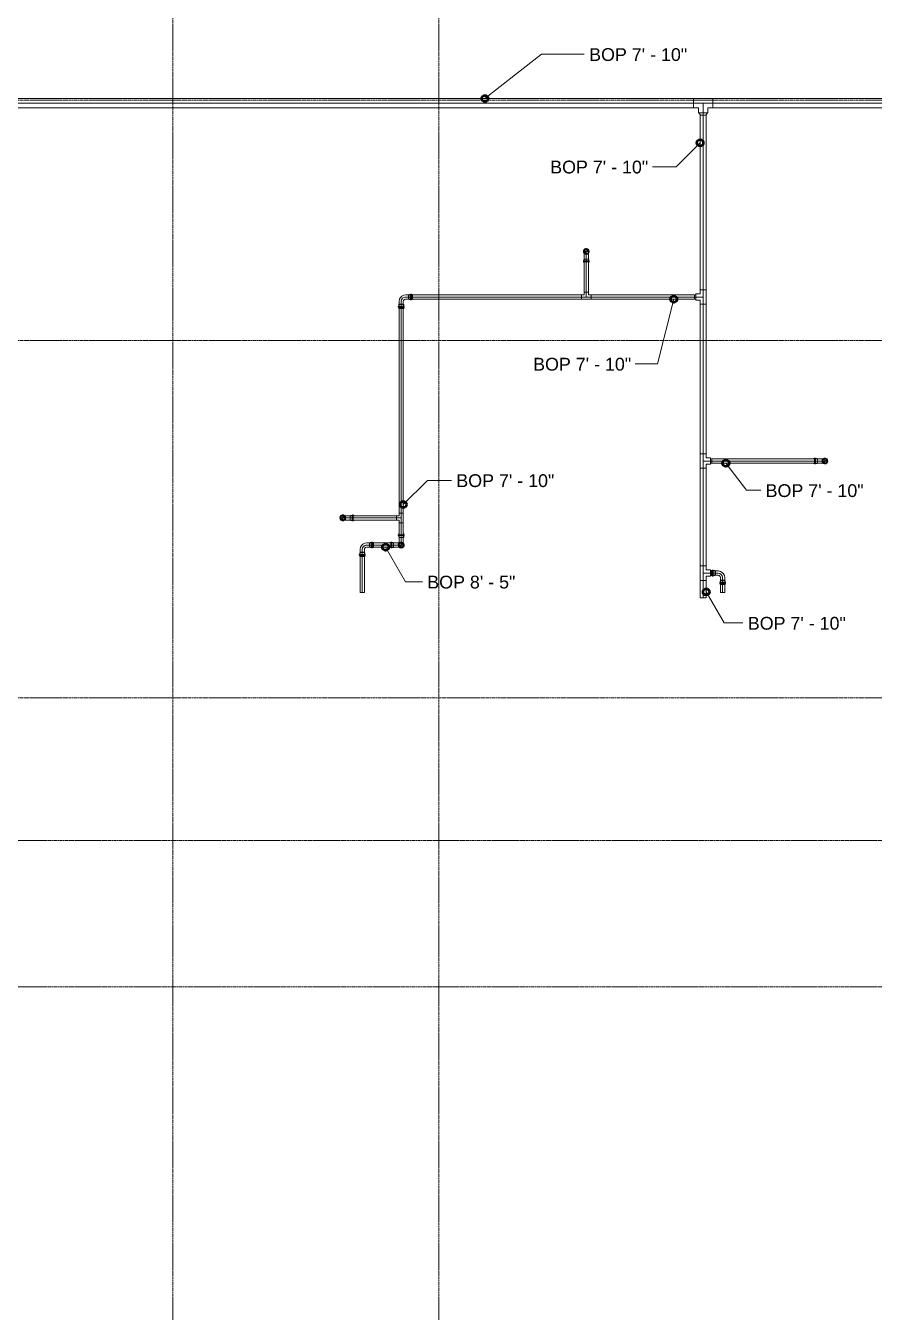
# Model space of a CAD drawing. Header units: inches. Extents: x -3679 to 241, y -496 to 1784.
# Drawn here: x -1729.3 to -1467.9, y -100.2 to 295.9 of the extents above; entities that cross this region are included whole.
import ezdxf

# ---------------------------------------------------------------- set-up
doc = ezdxf.new("R2010")
doc.units = ezdxf.units.IN
doc.header["$MEASUREMENT"] = 0
doc.linetypes.add('Grid Line', pattern=[0.875, 0.5, -0.125, 0.125, -0.125])
for name, color, linetype, lineweight in [('G-ANNO-DIMS', 251, 'Continuous', 9), ('P-PIPE', 1, 'Continuous', 9), ('P-PIPE-CNTR', 1, 'Continuous', 9), ('S-GRID', 8, 'Continuous', 9)]:
    doc.layers.add(name, color=color, linetype=linetype, lineweight=lineweight)
doc.styles.add('Arial', font='arial.ttf', dxfattribs={"height": 3.934132})

# ---------------------------------------------------------------- blocks, each defined once
blk = doc.blocks.new('Victaulic-VicPress316-Elbow 90-45deg Style P568_P571 - Standard-V1-FOURTH LEVEL')
at = {"layer": 'P-PIPE'}
for p, q in [((-3.18, 0.77), (-3.52, 0.77)), ((-3.52, 0.77), (-3.52, -0.77)), ((-3.52, -0.77), (-3.52, 0.77)), ((-2.22, 0.66), (-3.52, 0.66)), ((-3.52, -0.66), (-3.52, 0.66)), ((-3.52, 0.66), (-3.52, -0.66)), ((-3.18, -0.77), (-3.18, 0.77)), ((-3.18, 0.77), (-3.18, -0.77)), ((-2.44, 0.77), (-2.89, 0.77)), ((-2.89, -0.77), (-2.89, 0.77)), ((-2.89, 0.77), (-2.89, -0.77)), ((-1.39, 0.66), (-2.33, 0.66)), ((-2.33, 0), (-2.33, 0.66)), ((-2.33, 0.66), (-2.33, 0)), ((-2.22, -0.66), (-2.22, 0.66)), ((-2.22, 0.66), (-2.22, -0.66)), ((-0.77, 3.52), (-0.77, 3.18)), ((0.77, 3.52), (-0.77, 3.52)), ((-0.77, 3.52), (0.77, 3.52)), ((-0.77, 3.18), (0.77, 3.18)), ((0.77, 3.18), (-0.77, 3.18)), ((-0.77, 2.89), (-0.77, 2.44)), ((-0.77, 2.89), (0.77, 2.89)), ((0.77, 2.89), (-0.77, 2.89)), ((-0.66, 3.52), (-0.66, 2.22)), ((-0.66, 3.52), (0.66, 3.52)), ((0.66, 3.52), (-0.66, 3.52)), ((-0.66, 2.33), (-0.66, 1.39)), ((0, 2.33), (-0.66, 2.33)), ((-0.66, 2.33), (0, 2.33)), ((-0.66, 2.22), (0.66, 2.22)), ((0.66, 2.22), (-0.66, 2.22)), ((0, 2.33), (0.66, 2.33)), ((0.66, 2.33), (0, 2.33)), ((0, 1.39), (0, 2.33)), ((0.66, 2.22), (0.66, 3.52)), ((0.66, 1.39), (0.66, 2.33)), ((0.77, 3.18), (0.77, 3.52)), ((0.77, 2.44), (0.77, 2.89)), ((-3.52, -0.66), (-2.22, -0.66)), ((-3.52, -0.77), (-3.18, -0.77)), ((-2.89, -0.77), (-2.44, -0.77)), ((-2.33, 0), (-2.33, -0.66)), ((-2.33, -0.66), (-2.33, 0)), ((-1.39, 0), (-2.33, 0)), ((-2.33, -0.66), (-1.39, -0.66))]:
    blk.add_line(p, q, dxfattribs=at)
at = {"layer": 'P-PIPE', "flags": 128}
for points in [[(-3.18, 0.77), (-3.11, 0.89), (-2.98, 0.9), (-2.89, 0.79), (-2.89, 0.77)], [(-3.18, 0.77), (-3.18, 0.67), (-3.18, 0.42), (-3.18, 0.07), (-3.18, -0.3), (-3.18, -0.6), (-3.18, -0.75), (-3.18, -0.77)], [(-3.18, -0.77), (-3.18, -0.67), (-3.18, -0.42), (-3.18, -0.07), (-3.18, 0.3), (-3.18, 0.6), (-3.18, 0.75), (-3.18, 0.77)], [(-2.89, -0.77), (-2.89, -0.67), (-2.89, -0.42), (-2.89, -0.07), (-2.89, 0.3), (-2.89, 0.6), (-2.89, 0.75), (-2.89, 0.77)], [(-2.89, 0.77), (-2.89, 0.67), (-2.89, 0.42), (-2.89, 0.07), (-2.89, -0.3), (-2.89, -0.6), (-2.89, -0.75), (-2.89, -0.77)], [(-2.44, 0.77), (-2.24, 0.68), (-2.22, 0.66)], [(-0.66, 1.39), (-0.75, 1.04), (-1, 0.77), (-1.35, 0.66), (-1.39, 0.66)], [(-1.39, -0.66), (-0.78, -0.56), (-0.23, -0.29), (0.22, 0.13), (0.53, 0.67), (0.65, 1.27), (0.66, 1.39)], [(-0.77, 2.89), (-0.89, 2.96), (-0.9, 3.1), (-0.79, 3.18), (-0.77, 3.18)], [(0.77, 3.18), (0.67, 3.18), (0.42, 3.18), (0.07, 3.18), (-0.3, 3.18), (-0.6, 3.18), (-0.75, 3.18), (-0.77, 3.18)], [(-0.77, 3.18), (-0.67, 3.18), (-0.42, 3.18), (-0.07, 3.18), (0.3, 3.18), (0.6, 3.18), (0.75, 3.18), (0.77, 3.18)], [(-0.77, 2.89), (-0.67, 2.89), (-0.42, 2.89), (-0.07, 2.89), (0.3, 2.89), (0.6, 2.89), (0.75, 2.89), (0.77, 2.89)], [(0.77, 2.89), (0.67, 2.89), (0.42, 2.89), (0.07, 2.89), (-0.3, 2.89), (-0.6, 2.89), (-0.75, 2.89), (-0.77, 2.89)], [(-0.66, 2.22), (-0.77, 2.41), (-0.77, 2.44)], [(0.77, 2.44), (0.68, 2.24), (0.66, 2.22)], [(0.77, 3.18), (0.89, 3.11), (0.9, 2.98), (0.79, 2.89), (0.77, 2.89)], [(-2.89, -0.77), (-2.96, -0.89), (-3.1, -0.9), (-3.18, -0.79), (-3.18, -0.77)], [(-2.22, -0.66), (-2.41, -0.77), (-2.44, -0.77)]]:
    blk.add_lwpolyline(points, dxfattribs=at)
at = {"layer": 'P-PIPE'}
blk.add_arc((-1.39, 1.39), 1.39, 270, 0, dxfattribs=at)
blk = doc.blocks.new('Victaulic-VicPress316-Elbow 90-45deg Style P568_P571 - Standard-523083-FOURTH LEVEL')
at = {"layer": 'P-PIPE'}
for p, q in [((-3064.18, 1028.04), (-3064.52, 1028.04)), ((-3063.22, 1027.94), (-3064.52, 1027.94)), ((-3064.52, 1027.28), (-3064.52, 1027.28)), ((-3064.52, 1027.28), (-3064.52, 1027.28)), ((-3064.52, 1027.28), (-3064.52, 1027.28)), ((-3064.52, 1027.28), (-3064.52, 1027.28)), ((-3064.52, 1026.62), (-3063.22, 1026.62)), ((-3064.52, 1026.51), (-3064.18, 1026.51)), ((-3064.18, 1027.28), (-3064.18, 1027.28)), ((-3064.18, 1027.28), (-3064.18, 1027.28)), ((-3063.44, 1028.04), (-3063.89, 1028.04)), ((-3063.89, 1027.28), (-3063.89, 1027.28)), ((-3063.89, 1027.28), (-3063.89, 1027.28)), ((-3063.89, 1026.51), (-3063.44, 1026.51)), ((-3062.39, 1027.94), (-3063.33, 1027.94)), ((-3063.33, 1027.94), (-3063.33, 1027.28)), ((-3063.33, 1027.28), (-3063.33, 1027.94)), ((-3063.33, 1027.28), (-3063.33, 1026.62)), ((-3063.33, 1026.62), (-3063.33, 1027.28)), ((-3062.39, 1027.28), (-3063.33, 1027.28)), ((-3063.33, 1026.62), (-3062.39, 1026.62)), ((-3063.22, 1027.28), (-3063.22, 1027.28)), ((-3063.22, 1027.28), (-3063.22, 1027.28)), ((-3062.39, 1027.28), (-3061, 1027.28)), ((-3061, 1027.28), (-3061, 1027.28))]:
    blk.add_line(p, q, dxfattribs=at)
at = {"layer": 'P-PIPE', "flags": 128}
for points in [[(-3064.18, 1028.04), (-3064.11, 1028.17), (-3063.98, 1028.18), (-3063.89, 1028.07), (-3063.89, 1028.04)], [(-3064.18, 1028.04), (-3064.18, 1027.95), (-3064.18, 1027.7), (-3064.18, 1027.34), (-3064.18, 1027.28)], [(-3064.18, 1027.28), (-3064.18, 1027.64), (-3064.18, 1027.92), (-3064.18, 1028.04), (-3064.18, 1028.04)], [(-3064.18, 1026.51), (-3064.18, 1026.6), (-3064.18, 1026.86), (-3064.18, 1027.21), (-3064.18, 1027.28)], [(-3064.18, 1027.28), (-3064.18, 1026.91), (-3064.18, 1026.64), (-3064.18, 1026.51), (-3064.18, 1026.51)], [(-3063.89, 1026.51), (-3063.96, 1026.39), (-3064.1, 1026.38), (-3064.18, 1026.49), (-3064.18, 1026.51)], [(-3063.89, 1028.04), (-3063.89, 1027.95), (-3063.89, 1027.7), (-3063.89, 1027.34), (-3063.89, 1027.28)], [(-3063.89, 1027.28), (-3063.89, 1027.64), (-3063.89, 1027.92), (-3063.89, 1028.04), (-3063.89, 1028.04)], [(-3063.89, 1026.51), (-3063.89, 1026.6), (-3063.89, 1026.86), (-3063.89, 1027.21), (-3063.89, 1027.28)], [(-3063.89, 1027.28), (-3063.89, 1026.91), (-3063.89, 1026.64), (-3063.89, 1026.51), (-3063.89, 1026.51)], [(-3063.44, 1028.04), (-3063.24, 1027.96), (-3063.22, 1027.94)], [(-3063.22, 1026.62), (-3063.41, 1026.51), (-3063.44, 1026.51)], [(-3061, 1027.94), (-3061.09, 1027.94), (-3061.36, 1027.94), (-3061.76, 1027.94), (-3062.25, 1027.94), (-3062.39, 1027.94)], [(-3062.39, 1026.62), (-3061.89, 1026.62), (-3061.46, 1026.62), (-3061.15, 1026.62), (-3061.01, 1026.62), (-3061, 1026.62)], [(-3060.09, 1027.28), (-3060.18, 1027.68), (-3060.44, 1028), (-3060.81, 1028.17), (-3061.22, 1028.16), (-3061.58, 1027.98), (-3061.83, 1027.65), (-3061.91, 1027.28)], [(-3061.91, 1027.28), (-3061.82, 1026.88), (-3061.56, 1026.56), (-3061.19, 1026.39), (-3060.78, 1026.39), (-3060.42, 1026.58), (-3060.17, 1026.91), (-3060.09, 1027.28)], [(-3060.23, 1027.28), (-3060.33, 1027.64), (-3060.58, 1027.92), (-3060.93, 1028.04), (-3061.3, 1027.98), (-3061.6, 1027.75), (-3061.75, 1027.41), (-3061.77, 1027.28)], [(-3061.77, 1027.28), (-3061.67, 1026.91), (-3061.42, 1026.64), (-3061.07, 1026.51), (-3060.7, 1026.57), (-3060.4, 1026.8), (-3060.25, 1027.15), (-3060.23, 1027.28)]]:
    blk.add_lwpolyline(points, dxfattribs=at)
at = {"layer": 'P-PIPE'}
for radius, start, end in [(0.767, 0, 180), (0.766, 0, 180), (0.766, 0, 180), (0.766, 180, 0), (0.767, 180, 0), (0.767, 180, 0), (0.657, 0, 180), (0.657, 0, 180), (0.657, 90, 180), (0.658, 180, 0), (0.658, 180, 0), (0.657, 180, 270), (0.658, 0, 90), (0.658, 270, 0)]:
    blk.add_arc((-3061, 1027.28), radius, start, end, dxfattribs=at)
blk = doc.blocks.new('Victaulic-VicPress316-Elbow 90-45deg Style P568_P571 - Standard-V2-FOURTH LEVEL')
at = {"layer": 'P-PIPE'}
for p, q in [((-3203.81, 730.05), (-3203.81, 729.6)), ((-3203.81, 729.31), (-3203.81, 728.97)), ((-3203.7, 731.1), (-3203.7, 730.16)), ((-3203.7, 730.27), (-3203.7, 728.97)), ((-3203.05, 730.16), (-3203.7, 730.16)), ((-3203.7, 730.16), (-3203.05, 730.16)), ((-3203.05, 732.49), (-3203.05, 732.49)), ((-3203.05, 732.49), (-3203.05, 731.1)), ((-3203.05, 731.1), (-3203.05, 730.16)), ((-3203.05, 730.27), (-3203.05, 730.27)), ((-3203.05, 730.27), (-3203.05, 730.27)), ((-3202.39, 730.16), (-3203.05, 730.16)), ((-3203.05, 730.16), (-3202.39, 730.16)), ((-3203.05, 729.6), (-3203.05, 729.6)), ((-3203.05, 729.6), (-3203.05, 729.6)), ((-3203.05, 729.31), (-3203.05, 729.31)), ((-3203.05, 729.31), (-3203.05, 729.31)), ((-3203.05, 728.97), (-3203.05, 728.97)), ((-3203.05, 728.97), (-3203.05, 728.97)), ((-3203.05, 728.97), (-3203.05, 728.97)), ((-3203.05, 728.97), (-3203.05, 728.97)), ((-3202.39, 730.16), (-3202.39, 731.1)), ((-3202.39, 728.97), (-3202.39, 730.27)), ((-3202.28, 729.6), (-3202.28, 730.05)), ((-3202.28, 728.97), (-3202.28, 729.31))]:
    blk.add_line(p, q, dxfattribs=at)
at = {"layer": 'P-PIPE', "flags": 128}
for points in [[(-3203.05, 733.4), (-3203.45, 733.31), (-3203.76, 733.05), (-3203.94, 732.68), (-3203.93, 732.27), (-3203.75, 731.91), (-3203.42, 731.66), (-3203.05, 731.58)], [(-3203.05, 733.26), (-3203.41, 733.16), (-3203.69, 732.91), (-3203.81, 732.56), (-3203.75, 732.19), (-3203.52, 731.89), (-3203.18, 731.74), (-3203.05, 731.72)], [(-3203.05, 731.58), (-3202.65, 731.67), (-3202.33, 731.93), (-3202.15, 732.3), (-3202.16, 732.71), (-3202.35, 733.07), (-3202.67, 733.32), (-3203.05, 733.4)], [(-3203.05, 731.72), (-3202.68, 731.82), (-3202.41, 732.07), (-3202.28, 732.42), (-3202.34, 732.79), (-3202.57, 733.09), (-3202.91, 733.24), (-3203.05, 733.26)], [(-3203.81, 729.31), (-3203.93, 729.38), (-3203.94, 729.51), (-3203.83, 729.6), (-3203.81, 729.6)], [(-3203.81, 730.05), (-3203.72, 730.25), (-3203.7, 730.27)], [(-3203.81, 729.6), (-3203.72, 729.6), (-3203.47, 729.6), (-3203.11, 729.6), (-3203.05, 729.6)], [(-3203.05, 729.6), (-3203.41, 729.6), (-3203.69, 729.6), (-3203.81, 729.6), (-3203.81, 729.6)], [(-3203.81, 729.31), (-3203.72, 729.31), (-3203.47, 729.31), (-3203.11, 729.31), (-3203.05, 729.31)], [(-3203.05, 729.31), (-3203.41, 729.31), (-3203.69, 729.31), (-3203.81, 729.31), (-3203.81, 729.31)], [(-3203.7, 732.49), (-3203.7, 732.4), (-3203.7, 732.13), (-3203.7, 731.73), (-3203.7, 731.24), (-3203.7, 731.1)], [(-3202.28, 729.6), (-3202.37, 729.6), (-3202.62, 729.6), (-3202.98, 729.6), (-3203.05, 729.6)], [(-3203.05, 729.6), (-3202.68, 729.6), (-3202.41, 729.6), (-3202.28, 729.6), (-3202.28, 729.6)], [(-3202.28, 729.31), (-3202.37, 729.31), (-3202.62, 729.31), (-3202.98, 729.31), (-3203.05, 729.31)], [(-3203.05, 729.31), (-3202.68, 729.31), (-3202.41, 729.31), (-3202.28, 729.31), (-3202.28, 729.31)], [(-3202.39, 731.1), (-3202.39, 731.6), (-3202.39, 732.03), (-3202.39, 732.34), (-3202.39, 732.48), (-3202.39, 732.49)], [(-3202.39, 730.27), (-3202.28, 730.08), (-3202.28, 730.05)], [(-3202.28, 729.6), (-3202.16, 729.53), (-3202.15, 729.39), (-3202.26, 729.31), (-3202.28, 729.31)]]:
    blk.add_lwpolyline(points, dxfattribs=at)
at = {"layer": 'P-PIPE'}
for radius, start, end in [(0.767, 90, 270), (0.767, 90, 270), (0.767, 90, 270), (0.658, 90, 270), (0.658, 90, 270), (0.658, 90, 180), (0.766, 270, 90), (0.766, 270, 90), (0.766, 270, 90), (0.658, 270, 90), (0.657, 270, 90), (0.658, 0, 90), (0.658, 180, 270), (0.658, 270, 0)]:
    blk.add_arc((-3203.05, 732.49), radius, start, end, dxfattribs=at)
blk = doc.blocks.new('Victaulic-VicPress316-Elbow 90-45deg Style P568_P571 - Standard-V9-FOURTH LEVEL')
at = {"layer": 'P-PIPE'}
for p, q in [((-3.18, 0.77), (-3.52, 0.77)), ((-3.52, 0.77), (-3.52, -0.77)), ((-3.52, -0.77), (-3.52, 0.77)), ((-2.22, 0.66), (-3.52, 0.66)), ((-3.52, -0.66), (-3.52, 0.66)), ((-3.52, 0.66), (-3.52, -0.66)), ((-3.18, -0.77), (-3.18, 0.77)), ((-3.18, 0.77), (-3.18, -0.77)), ((-2.44, 0.77), (-2.89, 0.77)), ((-2.89, -0.77), (-2.89, 0.77)), ((-2.89, 0.77), (-2.89, -0.77)), ((-1.39, 0.66), (-2.33, 0.66)), ((-2.33, 0), (-2.33, 0.66)), ((-2.33, 0.66), (-2.33, 0)), ((-2.33, 0), (-2.33, -0.66)), ((-2.33, -0.66), (-2.33, 0)), ((-1.39, 0), (-2.33, 0)), ((-2.22, -0.66), (-2.22, 0.66)), ((-2.22, 0.66), (-2.22, -0.66)), ((-3.52, -0.66), (-2.22, -0.66)), ((-3.52, -0.77), (-3.18, -0.77)), ((-2.89, -0.77), (-2.44, -0.77)), ((-2.33, -0.66), (-1.39, -0.66)), ((-0.77, -2.44), (-0.77, -2.89)), ((0.77, -2.89), (-0.77, -2.89)), ((-0.77, -2.89), (0.77, -2.89)), ((-0.77, -3.18), (-0.77, -3.52)), ((0.77, -3.18), (-0.77, -3.18)), ((-0.77, -3.18), (0.77, -3.18)), ((-0.77, -3.52), (0.77, -3.52)), ((0.77, -3.52), (-0.77, -3.52)), ((-0.66, -1.39), (-0.66, -2.33)), ((-0.66, -2.22), (-0.66, -3.52)), ((0.66, -2.22), (-0.66, -2.22)), ((-0.66, -2.22), (0.66, -2.22)), ((0, -2.33), (-0.66, -2.33)), ((-0.66, -2.33), (0, -2.33)), ((0.66, -3.52), (-0.66, -3.52)), ((-0.66, -3.52), (0.66, -3.52)), ((0, -1.39), (0, -2.33)), ((0, -2.33), (0.66, -2.33)), ((0.66, -2.33), (0, -2.33)), ((0.66, -2.33), (0.66, -1.39)), ((0.66, -3.52), (0.66, -2.22)), ((0.77, -2.89), (0.77, -2.44)), ((0.77, -3.52), (0.77, -3.18))]:
    blk.add_line(p, q, dxfattribs=at)
at = {"layer": 'P-PIPE', "flags": 128}
for points in [[(-3.18, 0.77), (-3.11, 0.89), (-2.98, 0.9), (-2.89, 0.79), (-2.89, 0.77)], [(-3.18, 0.77), (-3.18, 0.67), (-3.18, 0.42), (-3.18, 0.07), (-3.18, -0.3), (-3.18, -0.6), (-3.18, -0.75), (-3.18, -0.77)], [(-3.18, -0.77), (-3.18, -0.67), (-3.18, -0.42), (-3.18, -0.07), (-3.18, 0.3), (-3.18, 0.6), (-3.18, 0.75), (-3.18, 0.77)], [(-2.89, -0.77), (-2.89, -0.67), (-2.89, -0.42), (-2.89, -0.07), (-2.89, 0.3), (-2.89, 0.6), (-2.89, 0.75), (-2.89, 0.77)], [(-2.89, 0.77), (-2.89, 0.67), (-2.89, 0.42), (-2.89, 0.07), (-2.89, -0.3), (-2.89, -0.6), (-2.89, -0.75), (-2.89, -0.77)], [(-2.44, 0.77), (-2.24, 0.68), (-2.22, 0.66)], [(0.66, -1.39), (0.56, -0.78), (0.29, -0.23), (-0.13, 0.22), (-0.67, 0.53), (-1.27, 0.65), (-1.39, 0.66)], [(-2.89, -0.77), (-2.96, -0.89), (-3.1, -0.9), (-3.18, -0.79), (-3.18, -0.77)], [(-2.22, -0.66), (-2.41, -0.77), (-2.44, -0.77)], [(-1.39, -0.66), (-1.04, -0.75), (-0.77, -1), (-0.66, -1.35), (-0.66, -1.39)], [(-0.77, -3.18), (-0.89, -3.11), (-0.9, -2.98), (-0.79, -2.89), (-0.77, -2.89)], [(-0.77, -2.44), (-0.68, -2.24), (-0.66, -2.22)], [(0.77, -2.89), (0.67, -2.89), (0.42, -2.89), (0.07, -2.89), (-0.3, -2.89), (-0.6, -2.89), (-0.75, -2.89), (-0.77, -2.89)], [(-0.77, -2.89), (-0.67, -2.89), (-0.42, -2.89), (-0.07, -2.89), (0.3, -2.89), (0.6, -2.89), (0.75, -2.89), (0.77, -2.89)], [(-0.77, -3.18), (-0.67, -3.18), (-0.42, -3.18), (-0.07, -3.18), (0.3, -3.18), (0.6, -3.18), (0.75, -3.18), (0.77, -3.18)], [(0.77, -3.18), (0.67, -3.18), (0.42, -3.18), (0.07, -3.18), (-0.3, -3.18), (-0.6, -3.18), (-0.75, -3.18), (-0.77, -3.18)], [(0.66, -2.22), (0.77, -2.41), (0.77, -2.44)], [(0.77, -2.89), (0.89, -2.96), (0.9, -3.1), (0.79, -3.18), (0.77, -3.18)]]:
    blk.add_lwpolyline(points, dxfattribs=at)
at = {"layer": 'P-PIPE'}
blk.add_arc((-1.39, -1.39), 1.39, 360, 90, dxfattribs=at)
blk = doc.blocks.new('Victaulic-VicPress316-Elbow 90-45deg Style P568_P571 - Standard-V10-FOURTH LEVEL')
at = {"layer": 'P-PIPE'}
for p, q in [((-1168.81, 136.76), (-1169.14, 136.76)), ((-1167.85, 136.65), (-1169.14, 136.65)), ((-1169.14, 136), (-1169.14, 136)), ((-1169.14, 136), (-1169.14, 136)), ((-1169.14, 136), (-1169.14, 136)), ((-1169.14, 136), (-1169.14, 136)), ((-1169.14, 135.34), (-1167.85, 135.34)), ((-1169.14, 135.23), (-1168.81, 135.23)), ((-1168.81, 136), (-1168.81, 136)), ((-1168.81, 136), (-1168.81, 136)), ((-1168.06, 136.76), (-1168.52, 136.76)), ((-1168.52, 136), (-1168.52, 136)), ((-1168.52, 136), (-1168.52, 136)), ((-1168.52, 135.23), (-1168.06, 135.23)), ((-1167.02, 136.65), (-1167.95, 136.65)), ((-1167.95, 136), (-1167.95, 136.65)), ((-1167.95, 136.65), (-1167.95, 136)), ((-1167.95, 135.34), (-1167.95, 136)), ((-1167.95, 136), (-1167.95, 135.34)), ((-1167.02, 136), (-1167.95, 136)), ((-1167.95, 135.34), (-1167.02, 135.34)), ((-1167.85, 136), (-1167.85, 136)), ((-1167.85, 136), (-1167.85, 136)), ((-1167.02, 136), (-1165.62, 136)), ((-1165.62, 136), (-1165.62, 136))]:
    blk.add_line(p, q, dxfattribs=at)
at = {"layer": 'P-PIPE', "flags": 128}
for points in [[(-1168.81, 136.76), (-1168.74, 136.88), (-1168.6, 136.89), (-1168.52, 136.78), (-1168.52, 136.76)], [(-1168.81, 136.76), (-1168.81, 136.67), (-1168.81, 136.42), (-1168.81, 136.06), (-1168.81, 136)], [(-1168.81, 136), (-1168.81, 136.36), (-1168.81, 136.64), (-1168.81, 136.76), (-1168.81, 136.76)], [(-1168.81, 135.23), (-1168.81, 135.32), (-1168.81, 135.57), (-1168.81, 135.93), (-1168.81, 136)], [(-1168.81, 136), (-1168.81, 135.63), (-1168.81, 135.35), (-1168.81, 135.23), (-1168.81, 135.23)], [(-1168.52, 135.23), (-1168.58, 135.11), (-1168.72, 135.1), (-1168.81, 135.21), (-1168.81, 135.23)], [(-1168.52, 136.76), (-1168.52, 136.67), (-1168.52, 136.42), (-1168.52, 136.06), (-1168.52, 136)], [(-1168.52, 136), (-1168.52, 136.36), (-1168.52, 136.64), (-1168.52, 136.76), (-1168.52, 136.76)], [(-1168.52, 135.23), (-1168.52, 135.32), (-1168.52, 135.57), (-1168.52, 135.93), (-1168.52, 136)], [(-1168.52, 136), (-1168.52, 135.63), (-1168.52, 135.35), (-1168.52, 135.23), (-1168.52, 135.23)], [(-1168.06, 136.76), (-1167.86, 136.67), (-1167.85, 136.65)], [(-1167.85, 135.34), (-1168.04, 135.23), (-1168.06, 135.23)], [(-1165.62, 136.65), (-1165.72, 136.65), (-1165.98, 136.65), (-1166.39, 136.65), (-1166.87, 136.65), (-1167.02, 136.65)], [(-1167.02, 135.34), (-1166.52, 135.34), (-1166.09, 135.34), (-1165.78, 135.34), (-1165.63, 135.34), (-1165.62, 135.34)], [(-1164.71, 136), (-1164.81, 136.39), (-1165.06, 136.71), (-1165.43, 136.89), (-1165.84, 136.88), (-1166.21, 136.69), (-1166.46, 136.37), (-1166.54, 136)], [(-1166.54, 136), (-1166.44, 135.6), (-1166.19, 135.28), (-1165.82, 135.1), (-1165.41, 135.11), (-1165.04, 135.3), (-1164.79, 135.62), (-1164.71, 136)], [(-1164.86, 136), (-1164.95, 136.36), (-1165.2, 136.64), (-1165.56, 136.76), (-1165.93, 136.7), (-1166.23, 136.47), (-1166.38, 136.13), (-1166.39, 136)], [(-1166.39, 136), (-1166.3, 135.63), (-1166.05, 135.35), (-1165.69, 135.23), (-1165.32, 135.29), (-1165.02, 135.52), (-1164.87, 135.86), (-1164.86, 136)]]:
    blk.add_lwpolyline(points, dxfattribs=at)
at = {"layer": 'P-PIPE'}
for radius, start, end in [(0.766, 0, 180), (0.766, 0, 180), (0.766, 0, 180), (0.766, 180, 0), (0.766, 180, 0), (0.766, 180, 0), (0.657, 0, 180), (0.657, 0, 180), (0.658, 90, 180), (0.658, 180, 0), (0.658, 180, 0), (0.658, 180, 270), (0.658, 0, 90), (0.658, 270, 0)]:
    blk.add_arc((-1165.62, 136), radius, start, end, dxfattribs=at)

msp = doc.modelspace()

# ---------------------------------------------------------------- linework, layer by layer
at = {"layer": 'G-ANNO-DIMS'}
for p, q in [((-1587.82, 273.44), (-1570.44, 287.1)), ((-1570.44, 287.1), (-1557.24, 287.1)), ((-1521.58, 259.82), (-1528.93, 252.47)), ((-1528.93, 252.47), (-1536.28, 252.47)), ((-1529.71, 211.71), (-1534.7, 191.77)), ((-1534.7, 191.77), (-1541.53, 191.77)), ((-1513.64, 161.21), (-1507.24, 152.85)), ((-1612.97, 148.51), (-1605.56, 155.92)), ((-1605.56, 155.92), (-1598.15, 155.92)), ((-1507.24, 152.85), (-1502.9, 152.85)), ((-1618.41, 135.34), (-1612.27, 124.69)), ((-1612.27, 124.69), (-1607.09, 124.69)), ((-1519.67, 121.55), (-1514.17, 112.01)), ((-1514.17, 112.01), (-1508.38, 112.01))]:
    msp.add_line(p, q, dxfattribs=at)
at = {"layer": 'G-ANNO-DIMS', "lineweight": 50}
for centre in [(-1587.82, 273.44), (-1521.58, 259.82), (-1529.71, 211.71), (-1513.64, 161.21), (-1612.97, 148.51), (-1618.41, 135.34), (-1519.67, 121.55)]:
    msp.add_circle(centre, 1, dxfattribs=at)
at = {"layer": 'P-PIPE'}
for p, q in [((-1523.62, 273.44), (-1844.63, 273.44)), ((-1517.63, 273.44), (-1523.62, 273.44)), ((-1523.62, 270.56), (-1523.62, 273.44)), ((-1523.62, 273.44), (-1523.62, 270.56)), ((-1523.62, 270.56), (-1523.62, 273.44)), ((-1517.63, 270.56), (-1517.63, 273.44)), ((-1517.63, 273.44), (-1517.63, 270.56)), ((-1402.62, 273.44), (-1517.63, 273.44)), ((-1517.63, 270.56), (-1517.63, 273.44)), ((-1844.63, 270.56), (-1523.62, 270.56)), ((-1523.62, 270.56), (-1522.06, 270.56)), ((-1522.06, 270.56), (-1522.06, 269.01)), ((-1519.19, 270.56), (-1517.63, 270.56)), ((-1519.19, 269.01), (-1519.19, 270.56)), ((-1517.63, 270.56), (-1402.62, 270.56)), ((-1519.19, 269.01), (-1522.06, 269.01)), ((-1522.06, 269.01), (-1519.19, 269.01)), ((-1521.94, 269.01), (-1521.44, 268.35)), ((-1521.58, 268.35), (-1521.58, 214.61)), ((-1521.58, 268.35), (-1519.67, 268.35)), ((-1519.81, 268.35), (-1519.31, 269.01)), ((-1519.67, 214.61), (-1519.67, 268.35)), ((-1557.28, 224.03), (-1557.28, 213.86)), ((-1555.97, 224.03), (-1557.28, 224.03)), ((-1555.97, 213.86), (-1555.97, 224.03)), ((-1521.58, 214.61), (-1521.58, 213.32)), ((-1521.58, 214.61), (-1519.67, 214.61)), ((-1519.67, 214.61), (-1521.58, 214.61)), ((-1521.58, 214.61), (-1519.67, 214.61)), ((-1519.67, 210.12), (-1519.67, 214.61)), ((-1614.28, 210.03), (-1614.28, 145.86)), ((-1612.97, 210.03), (-1614.28, 210.03)), ((-1612.97, 145.86), (-1612.97, 210.03)), ((-1558.12, 213.02), (-1611.3, 213.02)), ((-1611.3, 213.02), (-1611.3, 211.71)), ((-1611.3, 211.71), (-1558.12, 211.71)), ((-1558.12, 213.02), (-1558.12, 211.71)), ((-1557.28, 213.02), (-1558.12, 213.02)), ((-1558.12, 213.02), (-1558.12, 211.71)), ((-1558.12, 211.71), (-1558.12, 213.02)), ((-1558.12, 211.71), (-1555.13, 211.71)), ((-1555.97, 213.86), (-1557.28, 213.86)), ((-1557.28, 213.86), (-1557.28, 213.02)), ((-1557.28, 213.86), (-1555.97, 213.86)), ((-1555.97, 213.86), (-1557.28, 213.86)), ((-1555.97, 213.02), (-1555.97, 213.86)), ((-1555.13, 213.02), (-1555.97, 213.02)), ((-1555.13, 213.02), (-1555.13, 211.71)), ((-1555.13, 211.71), (-1555.13, 213.02)), ((-1523.28, 213.02), (-1555.13, 213.02)), ((-1555.13, 213.02), (-1555.13, 211.71)), ((-1555.13, 211.71), (-1523.28, 211.71)), ((-1522.87, 213.18), (-1523.28, 212.93)), ((-1523.28, 213.02), (-1523.28, 211.71)), ((-1523.28, 211.8), (-1522.87, 211.55)), ((-1521.58, 213.32), (-1522.87, 213.32)), ((-1522.87, 211.41), (-1522.87, 213.32)), ((-1522.87, 213.32), (-1522.87, 211.41)), ((-1522.87, 211.41), (-1521.58, 211.41)), ((-1521.58, 211.41), (-1521.58, 210.12)), ((-1521.58, 210.12), (-1521.58, 164.11)), ((-1521.58, 210.12), (-1519.67, 210.12)), ((-1521.58, 210.12), (-1519.67, 210.12)), ((-1519.67, 210.12), (-1521.58, 210.12)), ((-1519.67, 164.11), (-1519.67, 210.12)), ((-1521.58, 164.11), (-1521.58, 159.62)), ((-1519.67, 164.11), (-1521.58, 164.11)), ((-1521.58, 164.11), (-1519.67, 164.11)), ((-1521.58, 164.11), (-1519.67, 164.11)), ((-1519.67, 162.82), (-1519.67, 164.11)), ((-1518.38, 162.82), (-1519.67, 162.82)), ((-1518.38, 160.91), (-1518.38, 162.82)), ((-1518.38, 162.82), (-1518.38, 160.91)), ((-1517.97, 162.43), (-1518.38, 162.68)), ((-1485.45, 162.52), (-1517.97, 162.52)), ((-1517.97, 161.21), (-1517.97, 162.52)), ((-1485.45, 161.21), (-1485.45, 162.52)), ((-1519.67, 159.62), (-1521.58, 159.62)), ((-1521.58, 159.62), (-1519.67, 159.62)), ((-1521.58, 159.62), (-1521.58, 129.61)), ((-1521.58, 159.62), (-1519.67, 159.62)), ((-1519.67, 159.62), (-1519.67, 160.91)), ((-1519.67, 160.91), (-1518.38, 160.91)), ((-1519.67, 129.61), (-1519.67, 159.62)), ((-1518.38, 161.05), (-1517.97, 161.3)), ((-1517.97, 161.21), (-1485.45, 161.21)), ((-1615.12, 145.02), (-1629.29, 145.02)), ((-1629.29, 143.71), (-1629.29, 145.02)), ((-1629.29, 143.71), (-1615.12, 143.71)), ((-1615.12, 143.71), (-1615.12, 145.02)), ((-1614.28, 145.02), (-1615.12, 145.02)), ((-1615.12, 145.02), (-1615.12, 143.71)), ((-1615.12, 143.71), (-1615.12, 145.02)), ((-1615.12, 143.71), (-1614.28, 143.71)), ((-1612.97, 145.86), (-1614.28, 145.86)), ((-1614.28, 145.86), (-1614.28, 145.02)), ((-1614.28, 145.86), (-1612.97, 145.86)), ((-1612.97, 145.86), (-1614.28, 145.86)), ((-1614.28, 143.71), (-1614.28, 142.87)), ((-1614.28, 142.87), (-1612.97, 142.87)), ((-1612.97, 142.87), (-1614.28, 142.87)), ((-1614.28, 142.87), (-1614.28, 138.33)), ((-1612.97, 142.87), (-1614.28, 142.87)), ((-1612.97, 142.87), (-1612.97, 145.86)), ((-1612.97, 138.33), (-1612.97, 142.87)), ((-1615.95, 136.65), (-1623.3, 136.65)), ((-1623.3, 135.34), (-1623.3, 136.65)), ((-1623.3, 135.34), (-1615.95, 135.34)), ((-1615.95, 135.34), (-1615.95, 136.65)), ((-1612.97, 138.33), (-1614.28, 138.33)), ((-1626.28, 133.67), (-1626.28, 121.36)), ((-1626.28, 133.67), (-1624.97, 133.67)), ((-1624.97, 121.36), (-1624.97, 133.67)), ((-1521.58, 129.61), (-1521.58, 125.12)), ((-1519.67, 129.61), (-1521.58, 129.61)), ((-1521.58, 129.61), (-1519.67, 129.61)), ((-1521.58, 129.61), (-1519.67, 129.61)), ((-1519.67, 128.32), (-1519.67, 129.61)), ((-1518.38, 128.32), (-1519.67, 128.32)), ((-1518.38, 126.41), (-1518.38, 128.32)), ((-1518.38, 128.32), (-1518.38, 126.41)), ((-1517.97, 127.93), (-1518.38, 128.18)), ((-1518.38, 126.55), (-1517.97, 126.8)), ((-1516.95, 128.02), (-1517.97, 128.02)), ((-1517.97, 126.71), (-1517.97, 128.02)), ((-1516.95, 126.71), (-1516.95, 128.02)), ((-1519.67, 125.12), (-1521.58, 125.12)), ((-1521.58, 125.12), (-1519.67, 125.12)), ((-1521.58, 125.12), (-1521.58, 119.8)), ((-1521.58, 125.12), (-1519.67, 125.12)), ((-1519.67, 125.12), (-1519.67, 126.41)), ((-1519.67, 126.41), (-1518.38, 126.41)), ((-1519.67, 119.8), (-1519.67, 125.12)), ((-1517.97, 126.71), (-1516.95, 126.71)), ((-1515.28, 125.03), (-1515.28, 121.36)), ((-1515.28, 125.03), (-1513.97, 125.03)), ((-1513.97, 121.36), (-1513.97, 125.03)), ((-1626.28, 121.36), (-1624.97, 121.36)), ((-1521.58, 119.8), (-1519.67, 119.8)), ((-1515.28, 121.36), (-1513.97, 121.36))]:
    msp.add_line(p, q, dxfattribs=at)
for centre, radius, start, end in [((-1556.62, 226.36), 0.658, 0, 180), ((-1556.62, 226.36), 0.657, 180, 0), ((-1556.62, 226.04), 0.329, 90, 270), ((-1556.62, 226.69), 0.329, 270, 90), ((-1483.12, 161.86), 0.658, 0, 180), ((-1483.12, 162.19), 0.329, 270, 90), ((-1483.12, 161.86), 0.658, 180, 0), ((-1483.12, 161.54), 0.329, 90, 270), ((-1631.62, 144.36), 0.658, 0, 180), ((-1631.62, 144.36), 0.657, 180, 0), ((-1631.62, 144.04), 0.329, 90, 270), ((-1631.62, 144.69), 0.329, 270, 90), ((-1613.63, 136), 0.658, 0, 180), ((-1613.63, 136), 0.657, 180, 0), ((-1613.63, 135.67), 0.329, 90, 270), ((-1613.63, 136.32), 0.329, 270, 90)]:
    msp.add_arc(centre, radius, start, end, dxfattribs=at)
at = {"layer": 'P-PIPE-CNTR'}
for p, q in [((-1844.63, 272), (-1523.62, 272)), ((-1844.63, 272), (-1523.62, 272)), ((-1517.63, 272), (-1523.62, 272)), ((-1520.62, 269.01), (-1520.62, 272)), ((-1517.63, 272), (-1402.62, 272)), ((-1517.63, 272), (-1402.62, 272)), ((-1520.62, 269.01), (-1520.62, 268.35)), ((-1520.62, 268.35), (-1520.62, 214.61)), ((-1520.62, 268.35), (-1520.62, 214.61)), ((-1557.62, 226.36), (-1555.62, 226.36)), ((-1556.62, 225.36), (-1556.62, 227.36)), ((-1556.62, 226.36), (-1556.62, 224.97)), ((-1556.62, 224.97), (-1556.62, 224.03)), ((-1556.62, 224.97), (-1556.62, 222.84)), ((-1556.62, 213.86), (-1556.62, 224.03)), ((-1556.62, 213.86), (-1556.62, 224.03)), ((-1520.62, 210.12), (-1520.62, 214.61)), ((-1613.63, 210.97), (-1613.63, 210.03)), ((-1613.63, 210.97), (-1613.63, 208.84)), ((-1613.63, 145.86), (-1613.63, 210.03)), ((-1613.63, 145.86), (-1613.63, 210.03)), ((-1611.3, 212.36), (-1612.23, 212.36)), ((-1558.12, 212.36), (-1611.3, 212.36)), ((-1558.12, 212.36), (-1611.3, 212.36)), ((-1558.12, 212.36), (-1555.13, 212.36)), ((-1556.62, 213.86), (-1556.62, 212.36)), ((-1523.28, 212.36), (-1555.13, 212.36)), ((-1523.28, 212.36), (-1555.13, 212.36)), ((-1522.87, 212.36), (-1523.28, 212.36)), ((-1522.87, 212.36), (-1520.62, 212.36)), ((-1520.62, 210.12), (-1520.62, 164.11)), ((-1520.62, 210.12), (-1520.62, 164.11)), ((-1520.62, 159.62), (-1520.62, 164.11)), ((-1483.12, 160.86), (-1483.12, 162.86)), ((-1518.38, 161.86), (-1520.62, 161.86)), ((-1520.62, 159.62), (-1520.62, 129.61)), ((-1520.62, 159.62), (-1520.62, 129.61)), ((-1518.38, 161.86), (-1517.97, 161.86)), ((-1517.97, 161.86), (-1485.45, 161.86)), ((-1517.97, 161.86), (-1485.45, 161.86)), ((-1485.45, 161.86), (-1484.52, 161.86)), ((-1484.52, 161.86), (-1483.12, 161.86)), ((-1484.12, 161.86), (-1482.12, 161.86)), ((-1632.62, 144.36), (-1630.62, 144.36)), ((-1631.62, 143.36), (-1631.62, 145.36)), ((-1631.62, 144.36), (-1630.23, 144.36)), ((-1630.23, 144.36), (-1629.29, 144.36)), ((-1630.23, 144.36), (-1628.1, 144.36)), ((-1629.29, 144.36), (-1615.12, 144.36)), ((-1629.29, 144.36), (-1615.12, 144.36)), ((-1615.12, 144.36), (-1613.63, 144.36)), ((-1613.63, 145.86), (-1613.63, 142.87)), ((-1613.63, 138.33), (-1613.63, 142.87)), ((-1613.63, 138.33), (-1613.63, 142.87)), ((-1613.63, 137.39), (-1613.63, 139.52)), ((-1624.23, 136), (-1623.3, 136)), ((-1624.23, 136), (-1622.11, 136)), ((-1623.3, 136), (-1615.95, 136)), ((-1623.3, 136), (-1615.95, 136)), ((-1615.95, 136), (-1615.02, 136)), ((-1615.02, 136), (-1613.63, 136)), ((-1614.62, 136), (-1612.62, 136)), ((-1613.63, 137.39), (-1613.63, 138.33)), ((-1613.63, 136), (-1613.63, 137.39)), ((-1613.63, 135), (-1613.63, 137)), ((-1625.63, 133.67), (-1625.63, 134.6)), ((-1625.63, 133.67), (-1625.63, 121.36)), ((-1625.63, 133.67), (-1625.63, 121.36)), ((-1520.62, 125.12), (-1520.62, 129.61)), ((-1518.38, 127.36), (-1520.62, 127.36)), ((-1518.38, 127.36), (-1517.97, 127.36)), ((-1516.02, 127.36), (-1518.14, 127.36)), ((-1517.97, 127.36), (-1516.95, 127.36)), ((-1517.97, 127.36), (-1516.95, 127.36)), ((-1516.02, 127.36), (-1516.95, 127.36)), ((-1520.62, 125.12), (-1520.62, 119.8)), ((-1520.62, 125.12), (-1520.62, 119.8)), ((-1514.63, 125.03), (-1514.63, 125.97)), ((-1514.63, 125.03), (-1514.63, 121.36)), ((-1514.63, 125.03), (-1514.63, 121.36))]:
    msp.add_line(p, q, dxfattribs=at)
for centre, start, end in [((-1612.23, 210.97), 90, 180), ((-1624.23, 134.6), 90, 180), ((-1516.02, 125.97), 0, 90)]:
    msp.add_arc(centre, 1.39, start, end, dxfattribs=at)
at = {"layer": 'S-GRID', "linetype": 'Grid Line'}
for p, q in [((-1684, 1771.74), (-1684, -484.26)), ((-1602, 1771.74), (-1602, -484.26)), ((228, 273), (-3666.39, 273)), ((228, 199), (-3666.39, 199)), ((228, 89), (-3666.39, 89)), ((-3666.39, 45), (228, 45)), ((-3666.39, 0), (228, 0))]:
    msp.add_line(p, q, dxfattribs=at)

# ---------------------------------------------------------------- block references
at = {"layer": 'P-PIPE'}
for name, p in [('Victaulic-VicPress316-Elbow 90-45deg Style P568_P571 - Standard-V2-FOURTH LEVEL', (1646.42, -506.13)), ('Victaulic-VicPress316-Elbow 90-45deg Style P568_P571 - Standard-523083-FOURTH LEVEL', (1577.88, -865.41)), ('Victaulic-VicPress316-Elbow 90-45deg Style P568_P571 - Standard-V10-FOURTH LEVEL', (-448, 0))]:
    msp.add_blockref(name, p, dxfattribs=at)
for name, p, rotation in [('Victaulic-VicPress316-Elbow 90-45deg Style P568_P571 - Standard-V1-FOURTH LEVEL', (-1613.63, 212.36), 180), ('Victaulic-VicPress316-Elbow 90-45deg Style P568_P571 - Standard-V2-FOURTH LEVEL', (-899.13, 3347.41), 90), ('Victaulic-VicPress316-Elbow 90-45deg Style P568_P571 - Standard-V9-FOURTH LEVEL', (-1625.63, 136), 89.9999999999999), ('Victaulic-VicPress316-Elbow 90-45deg Style P568_P571 - Standard-V1-FOURTH LEVEL', (-1514.63, 127.36), 90)]:
    msp.add_blockref(name, p, dxfattribs=dict(at, rotation=rotation))
at = {"layer": 'P-PIPE', "extrusion": (0, 0, -1), "rotation": 180}
msp.add_blockref('Victaulic-VicPress316-Elbow 90-45deg Style P568_P571 - Standard-V2-FOURTH LEVEL', (-1589.42, 868.49), dxfattribs=at)

# ---------------------------------------------------------------- texts
at = {"layer": 'G-ANNO-DIMS', "char_height": 3.9341, "attachment_point": 1, "line_spacing_factor": 0.938532, "style": 'Arial'}
for s, insert, width in [('BOP 7\' - 10"', (-1555.74, 288.96), 35.952), ('BOP 7\' - 10"', (-1567.74, 254.34), 35.952), ('BOP 7\' - 10"', (-1572.99, 193.64), 35.952), ('BOP 7\' - 10"', (-1596.65, 157.79), 35.952), ('BOP 7\' - 10"', (-1501.4, 154.72), 35.952), ('BOP 8\' - 5"', (-1605.59, 126.56), 32.304), ('BOP 7\' - 10"', (-1506.88, 113.88), 35.952)]:
    msp.add_mtext(s, dxfattribs=dict(at, insert=insert, width=width))

doc.saveas('drawing.dxf')
